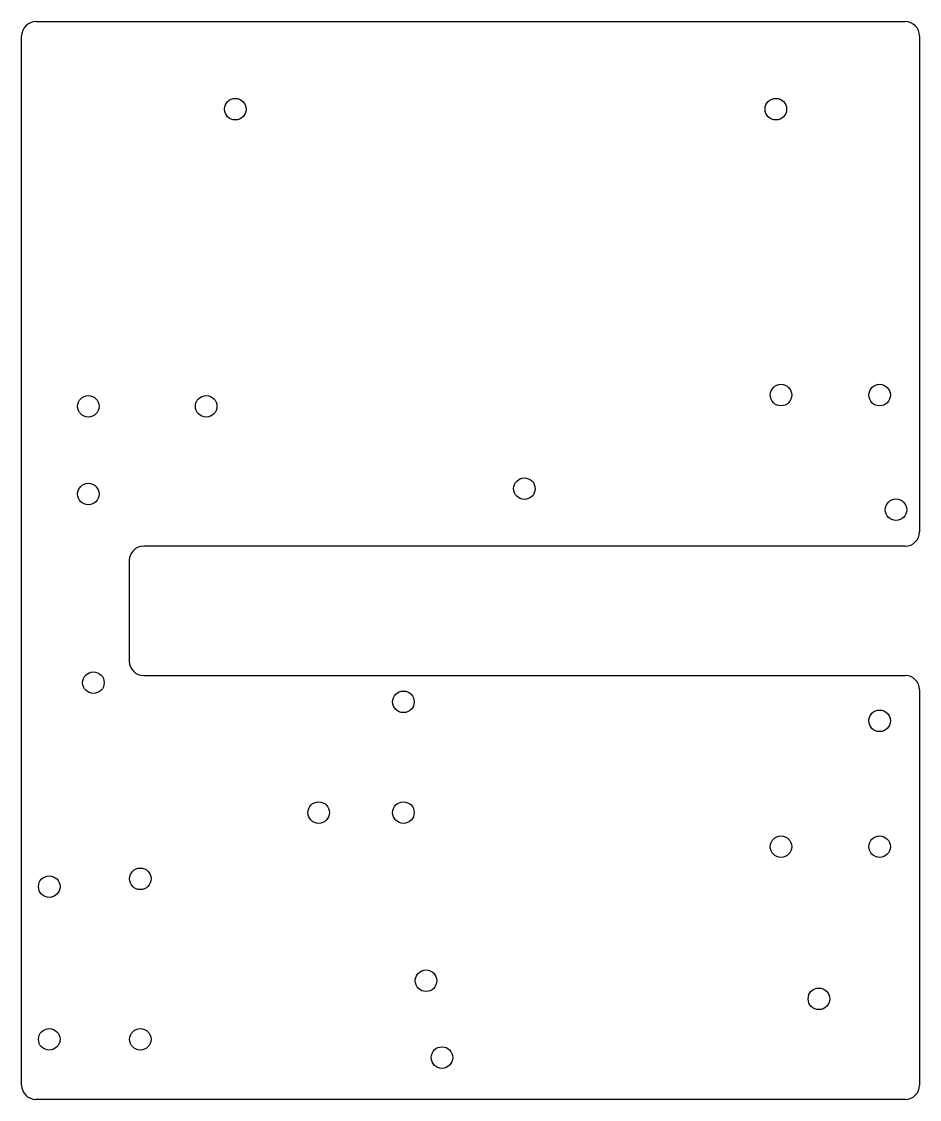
# Model space of a CAD drawing. Header units: millimetres. Extents: x -82 to 43, y -69 to 81.
import ezdxf

# ---------------------------------------------------------------- set-up
doc = ezdxf.new("R2010")
doc.units = ezdxf.units.MM

msp = doc.modelspace()

# ---------------------------------------------------------------- linework, layer by layer
at = {"color": 7, "linetype": 'Continuous', "lineweight": 25}
for p, q in [((-80.35, 81.11), (40.65, 81.11)), ((-82.35, -66.89), (-82.35, 79.11)), ((42.65, 79.11), (42.65, 10.11)), ((40.65, 8.11), (-65.35, 8.11)), ((-67.35, 6.11), (-67.35, -7.89)), ((-65.35, -9.89), (40.65, -9.89)), ((42.65, -11.89), (42.65, -66.89)), ((40.65, -68.89), (-80.35, -68.89))]:
    msp.add_line(p, q, dxfattribs=at)
for centre in [(-52.6, 68.92), (22.66, 68.92), (23.37, 29.13), (37.1, 29.13), (-73.06, 27.57), (-56.65, 27.57), (-73.06, 15.36), (-12.35, 16.11), (39.38, 13.18), (-72.35, -10.89), (-29.19, -13.56), (37.1, -16.2), (-40.99, -28.97), (-29.19, -28.97), (23.37, -33.71), (37.1, -33.71), (-65.82, -38.18), (-78.5, -39.27), (-26.04, -52.37), (28.65, -54.89), (-78.5, -60.52), (-65.82, -60.52), (-23.83, -63.06)]:
    msp.add_circle(centre, 1.5, dxfattribs=at)
for centre, start, end in [((-80.35, 79.11), 90, 180), ((40.65, 79.11), 0, 90), ((40.65, 10.11), 270, 0), ((-65.35, 6.11), 90, 180), ((-65.35, -7.89), 180, 270), ((40.65, -11.89), 0, 90), ((-80.35, -66.89), 180, 270), ((40.65, -66.89), 270, 0)]:
    msp.add_arc(centre, 2, start, end, dxfattribs=at)

doc.saveas('drawing.dxf')
